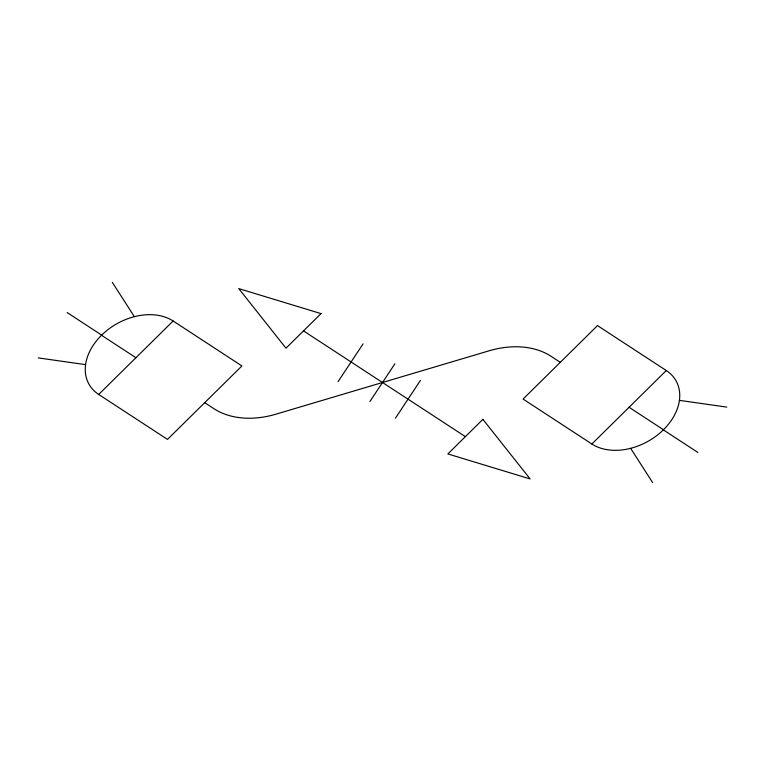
<?xml version="1.0" encoding="UTF-8"?>
<svg xmlns="http://www.w3.org/2000/svg" width="765" height="765" viewBox="0 0 765 765"><rect width="100%" height="100%" fill="white"/><g stroke="black" fill="none" stroke-linecap="round" stroke-linejoin="round"><path stroke-width="1.15" d="M338.082 381.63L363.069 343.887M369.906 401.529L394.893 363.777M395.428 418.206L420.415 380.454M98.704 394.463L173.129 320.994L241.922 365.938L167.497 439.397L98.704 394.463A53.885 38.958 -29.5 0 1 101.525 335.261A53.885 38.958 -29.5 0 1 173.129 320.994M591.871 444.006L666.296 370.537L597.503 325.603L523.078 399.062L591.871 444.006A53.885 38.958 -29.5 0 0 663.475 429.739A53.885 38.958 -29.5 0 0 666.296 370.537M679.425 400.363L726.75 407.104M38.25 357.896L85.575 364.637M560.296 362.333L550.982 356.261A80.832 58.436 -29.5 0 0 489.055 350.819L275.945 414.181A80.832 58.436 -29.5 0 1 214.018 408.74L204.704 402.667M629.079 407.276L663.475 429.739M663.332 429.882L697.862 452.45M303.504 330.891L465.369 436.633M67.138 312.55L101.668 335.118M101.525 335.261L135.921 357.724M630.637 448.328L652.688 482.648M112.312 282.352L134.363 316.672M321.013 313.612L285.986 348.18L238.747 288.596L321.013 313.612M482.887 419.354L447.86 453.922L530.126 478.928L482.887 419.354"/></g></svg>
